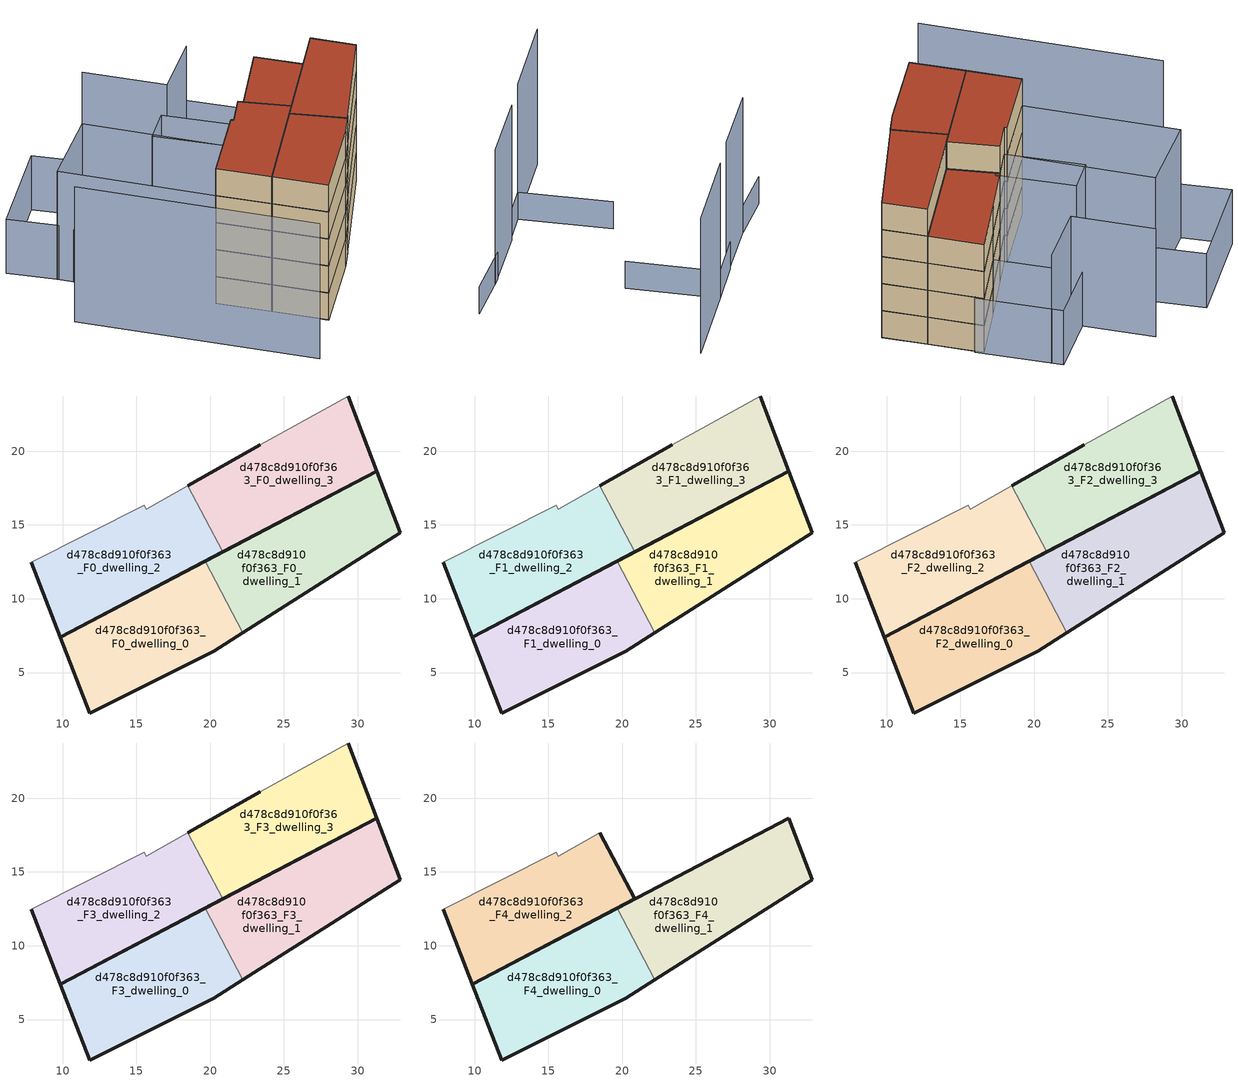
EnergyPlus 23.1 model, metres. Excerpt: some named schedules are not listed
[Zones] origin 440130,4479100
d478c8d910f0f363_F0_dwelling_0
 floor ground (EU_floor_Construction): 20.24,6.43 22.22,7.69 19.67,12.55 9.84,7.4 11.84,2.26 z0
 wall outside (EU_wall_Construction): 22.22,7.69 20.24,6.43 11.84,2.26 9.84,7.4 19.67,12.55 z0:3
 wall to d478c8d910f0f363_F0_dwelling_1 (EU_wall_Construction): 19.67,12.55 22.22,7.69 z0:3
d478c8d910f0f363_F0_dwelling_1
 floor ground (EU_floor_Construction): 32.89,14.48 31.29,18.65 19.67,12.55 22.22,7.69 22.59,7.93 z0
 wall outside (EU_wall_Construction): 19.67,12.55 31.29,18.65 32.89,14.48 22.59,7.93 22.22,7.69 z0:3
d478c8d910f0f363_F0_dwelling_2
 floor ground (EU_floor_Construction): 20.85,13.17 18.49,17.67 15.69,16.07 15.55,16.33 7.87,12.47 9.84,7.4 z0
 wall outside (EU_wall_Construction): 20.85,13.17 9.84,7.4 7.87,12.47 z0:3
 wall adiabatic (EU_wall_Construction): 7.87,12.47 15.55,16.33 15.69,16.07 18.49,17.67 z0:3
 wall to d478c8d910f0f363_F0_dwelling_3 (EU_wall_Construction): 18.49,17.67 20.85,13.17 z0:3
d478c8d910f0f363_F0_dwelling_3
 floor ground (EU_floor_Construction): 31.29,18.65 29.35,23.74 23.39,20.44 18.49,17.67 20.85,13.17 z0
 wall outside (EU_wall_Construction): 18.49,17.67 23.39,20.44 / 29.35,23.74 31.29,18.65 20.85,13.17 z0:3
 wall adiabatic (EU_wall_Construction): 23.39,20.44 29.35,23.74 z0:3
d478c8d910f0f363_F1_dwelling_0
 floor to d478c8d910f0f363_F0_dwelling_0 (EU_floor_Construction): 20.24,6.43 22.22,7.69 19.67,12.55 9.84,7.4 11.84,2.26 z3
 wall outside (EU_wall_Construction): 22.22,7.69 20.24,6.43 11.84,2.26 9.84,7.4 19.67,12.55 z3:6
 wall to d478c8d910f0f363_F1_dwelling_1 (EU_wall_Construction): 19.67,12.55 22.22,7.69 z3:6
d478c8d910f0f363_F1_dwelling_1
 floor to d478c8d910f0f363_F0_dwelling_1 (EU_floor_Construction): 32.89,14.48 31.29,18.65 19.67,12.55 22.22,7.69 22.59,7.93 z3
 wall outside (EU_wall_Construction): 19.67,12.55 31.29,18.65 32.89,14.48 22.59,7.93 22.22,7.69 z3:6
d478c8d910f0f363_F1_dwelling_2
 floor to d478c8d910f0f363_F0_dwelling_2 (EU_floor_Construction): 20.85,13.17 18.49,17.67 15.69,16.07 15.55,16.33 7.87,12.47 9.84,7.4 z3
 wall outside (EU_wall_Construction): 20.85,13.17 9.84,7.4 7.87,12.47 z3:6
 wall adiabatic (EU_wall_Construction): 7.87,12.47 15.55,16.33 15.69,16.07 18.49,17.67 z3:6
 wall to d478c8d910f0f363_F1_dwelling_3 (EU_wall_Construction): 18.49,17.67 20.85,13.17 z3:6
d478c8d910f0f363_F1_dwelling_3
 floor to d478c8d910f0f363_F0_dwelling_3 (EU_floor_Construction): 31.29,18.65 29.35,23.74 23.39,20.44 18.49,17.67 20.85,13.17 z3
 wall outside (EU_wall_Construction): 18.49,17.67 23.39,20.44 / 29.35,23.74 31.29,18.65 20.85,13.17 z3:6
 wall adiabatic (EU_wall_Construction): 23.39,20.44 29.35,23.74 z3:6
d478c8d910f0f363_F2_dwelling_0
 floor to d478c8d910f0f363_F1_dwelling_0 (EU_floor_Construction): 20.24,6.43 22.22,7.69 19.67,12.55 9.84,7.4 11.84,2.26 z6
 wall outside (EU_wall_Construction): 22.22,7.69 20.24,6.43 11.84,2.26 9.84,7.4 19.67,12.55 z6:9
 wall to d478c8d910f0f363_F2_dwelling_1 (EU_wall_Construction): 19.67,12.55 22.22,7.69 z6:9
d478c8d910f0f363_F2_dwelling_1
 floor to d478c8d910f0f363_F1_dwelling_1 (EU_floor_Construction): 32.89,14.48 31.29,18.65 19.67,12.55 22.22,7.69 22.59,7.93 z6
 wall outside (EU_wall_Construction): 19.67,12.55 31.29,18.65 32.89,14.48 22.59,7.93 22.22,7.69 z6:9
d478c8d910f0f363_F2_dwelling_2
 floor to d478c8d910f0f363_F1_dwelling_2 (EU_floor_Construction): 20.85,13.17 18.49,17.67 15.69,16.07 15.55,16.33 7.87,12.47 9.84,7.4 z6
 wall outside (EU_wall_Construction): 20.85,13.17 9.84,7.4 7.87,12.47 z6:9
 wall adiabatic (EU_wall_Construction): 7.87,12.47 15.55,16.33 15.69,16.07 18.49,17.67 z6:9
 wall to d478c8d910f0f363_F2_dwelling_3 (EU_wall_Construction): 18.49,17.67 20.85,13.17 z6:9
d478c8d910f0f363_F2_dwelling_3
 floor to d478c8d910f0f363_F1_dwelling_3 (EU_floor_Construction): 31.29,18.65 29.35,23.74 23.39,20.44 18.49,17.67 20.85,13.17 z6
 wall outside (EU_wall_Construction): 18.49,17.67 23.39,20.44 / 29.35,23.74 31.29,18.65 20.85,13.17 z6:9
 wall adiabatic (EU_wall_Construction): 23.39,20.44 29.35,23.74 z6:9
d478c8d910f0f363_F3_dwelling_0
 floor to d478c8d910f0f363_F2_dwelling_0 (EU_floor_Construction): 20.24,6.43 22.22,7.69 19.67,12.55 9.84,7.4 11.84,2.26 z9
 wall outside (EU_wall_Construction): 22.22,7.69 20.24,6.43 11.84,2.26 9.84,7.4 19.67,12.55 z9:12
 wall to d478c8d910f0f363_F3_dwelling_1 (EU_wall_Construction): 19.67,12.55 22.22,7.69 z9:12
d478c8d910f0f363_F3_dwelling_1
 floor to d478c8d910f0f363_F2_dwelling_1 (EU_floor_Construction): 32.89,14.48 31.29,18.65 19.67,12.55 22.22,7.69 22.59,7.93 z9
 wall outside (EU_wall_Construction): 19.67,12.55 31.29,18.65 32.89,14.48 22.59,7.93 22.22,7.69 z9:12
d478c8d910f0f363_F3_dwelling_2
 floor to d478c8d910f0f363_F2_dwelling_2 (EU_floor_Construction): 20.85,13.17 18.49,17.67 15.69,16.07 15.55,16.33 7.87,12.47 9.84,7.4 z9
 wall outside (EU_wall_Construction): 20.85,13.17 9.84,7.4 7.87,12.47 z9:12
 wall adiabatic (EU_wall_Construction): 7.87,12.47 15.55,16.33 15.69,16.07 18.49,17.67 z9:12
 wall to d478c8d910f0f363_F3_dwelling_3 (EU_wall_Construction): 18.49,17.67 20.85,13.17 z9:12
d478c8d910f0f363_F3_dwelling_3
 floor to d478c8d910f0f363_F2_dwelling_3 (EU_floor_Construction): 31.29,18.65 29.35,23.74 23.39,20.44 18.49,17.67 20.85,13.17 z9
 wall outside (EU_wall_Construction): 18.49,17.67 23.39,20.44 / 29.35,23.74 31.29,18.65 20.85,13.17 z9:12
 wall adiabatic (EU_wall_Construction): 23.39,20.44 29.35,23.74 z9:12
 roof outside (EU_roof_Construction): 29.35,23.74 31.29,18.65 20.85,13.17 18.49,17.67 23.39,20.44 z12
d478c8d910f0f363_F4_dwelling_0
 floor to d478c8d910f0f363_F3_dwelling_0 (EU_floor_Construction): 20.24,6.43 22.22,7.69 19.67,12.55 9.84,7.4 11.84,2.26 z12
 wall outside (EU_wall_Construction): 22.22,7.69 20.24,6.43 11.84,2.26 9.84,7.4 19.67,12.55 z12:15
 wall to d478c8d910f0f363_F4_dwelling_1 (EU_wall_Construction): 19.67,12.55 22.22,7.69 z12:15
 roof outside (EU_roof_Construction): 19.67,12.55 22.22,7.69 20.24,6.43 11.84,2.26 9.84,7.4 z15
d478c8d910f0f363_F4_dwelling_1
 floor to d478c8d910f0f363_F3_dwelling_1 (EU_floor_Construction): 32.89,14.48 31.29,18.65 19.67,12.55 22.22,7.69 22.59,7.93 z12
 wall outside (EU_wall_Construction): 19.67,12.55 31.29,18.65 32.89,14.48 22.59,7.93 22.22,7.69 z12:15
 roof outside (EU_roof_Construction): 31.29,18.65 32.89,14.48 22.59,7.93 22.22,7.69 19.67,12.55 z15
d478c8d910f0f363_F4_dwelling_2
 floor to d478c8d910f0f363_F3_dwelling_2 (EU_floor_Construction): 20.85,13.17 18.49,17.67 15.69,16.07 15.55,16.33 7.87,12.47 9.84,7.4 z12
 wall outside (EU_wall_Construction): 18.49,17.67 20.85,13.17 9.84,7.4 7.87,12.47 z12:15
 wall adiabatic (EU_wall_Construction): 7.87,12.47 15.55,16.33 15.69,16.07 18.49,17.67 z12:15
 roof outside (EU_roof_Construction): 18.49,17.67 20.85,13.17 9.84,7.4 7.87,12.47 15.55,16.33 15.69,16.07 z15
shading: 25.95,-6.64 33.04,-3.38 / -2.37,21.27 5.94,-0.99 / 36.3,-1.73 45.02,2.41 z0:15; 21.02,-8.44 26.82,-6.31 / 31.66,-3.93 36.3,-1.73 / 36.3,-1.73 40.17,-9.89 z0:3; 27.07,29.87 20.64,27.4 / 20.64,27.4 17.69,35.08 / 16.06,24.74 19.1,17.51 / 19.1,17.51 15.66,16.06 / 15.66,16.06 12.62,23.3 / 12.62,23.3 16.06,24.74 / 10.57,29.84 15.88,15.43 / 15.88,15.43 7.87,12.47 / 7.87,12.47 2.55,26.88 / 2.55,26.88 10.57,29.84 z0:12; 23.39,20.44 20.24,28.41 / 20.24,28.41 26.62,30.94 / 26.62,30.94 29.78,22.97 / 29.78,22.97 23.39,20.44 / 0.53,31.35 10.79,35.96 / 10.79,35.96 13.44,30.05 / 13.44,30.05 3.19,25.44 / 3.19,25.44 0.53,31.35 z0:6
[Building]
EU S2 Campaign: North Axis=0; Terrain=City; Solar Distribution=FullExterior
[Site:Location]
Madrid: Latitude=40.5; Longitude=-3.5; Time Zone=1; Elevation=609
[SizingPeriod:WeatherFileDays]
AnnualSizingPeriod: Begin Month=1; Begin Day of Month=1; End Month=12; End Day of Month=31; Day of Week for Start Day=Monday; Use Weather File Daylight Saving Period=No; Use Weather File Rain and Snow Indicators=No
[MATERIAL]
EU_InternalMass_Material: Roughness=MediumRough; Thickness=0.1; Conductivity=1; Density=1800; Specific Heat=900; Thermal Absorptance=0.9; Solar Absorptance=0.7; Visible Absorptance=0.7
[MATERIAL:NOMASS] Roughness=MediumRough; Thermal Absorptance=0.9; Solar Absorptance=0.7; Visible Absorptance=0.7
Name | Thermal Resistance
EU_wall_NoMass | 1.60022
EU_roof_NoMass | 1.57597
EU_floor_NoMass | 0.470652
[CONSTRUCTION]
EU_wall_Construction: EU_wall_NoMass
EU_roof_Construction: EU_roof_NoMass
EU_floor_Construction: EU_floor_NoMass
EU_InternalMass_Construction: EU_InternalMass_Material
[ZONE] Type=1; Multiplier=1; Ceiling Height=autocalculate; Floor Area=autocalculate; Part of Total Floor Area=Yes
Name | Volume
d478c8d910f0f363_F0_dwelling_0; d478c8d910f0f363_F1_dwelling_0; d478c8d910f0f363_F2_dwelling_0; d478c8d910f0f363_F3_dwelling_0; d478c8d910f0f363_F4_dwelling_0 | 190.989
d478c8d910f0f363_F0_dwelling_1; d478c8d910f0f363_F1_dwelling_1; d478c8d910f0f363_F2_dwelling_1; d478c8d910f0f363_F3_dwelling_1; d478c8d910f0f363_F4_dwelling_1 | 191.002
d478c8d910f0f363_F0_dwelling_2; d478c8d910f0f363_F1_dwelling_2; d478c8d910f0f363_F2_dwelling_2; d478c8d910f0f363_F3_dwelling_2; d478c8d910f0f363_F4_dwelling_2 | 191.006
d478c8d910f0f363_F0_dwelling_3; d478c8d910f0f363_F1_dwelling_3; d478c8d910f0f363_F2_dwelling_3; d478c8d910f0f363_F3_dwelling_3 | 190.988
[INTERNALMASS] Construction=EU_InternalMass_Construction
Name | Zone or ZoneList | Surface Area
d478c8d910f0f363_F0_dwelling_0_EU_InternalMass | d478c8d910f0f363_F0_dwelling_0 | 63.6614
d478c8d910f0f363_F0_dwelling_1_EU_InternalMass | d478c8d910f0f363_F0_dwelling_1 | 63.6682
d478c8d910f0f363_F0_dwelling_2_EU_InternalMass | d478c8d910f0f363_F0_dwelling_2 | 63.6668
d478c8d910f0f363_F0_dwelling_3_EU_InternalMass | d478c8d910f0f363_F0_dwelling_3 | 63.6619
d478c8d910f0f363_F1_dwelling_0_EU_InternalMass | d478c8d910f0f363_F1_dwelling_0 | 63.6614
d478c8d910f0f363_F1_dwelling_1_EU_InternalMass | d478c8d910f0f363_F1_dwelling_1 | 63.6682
d478c8d910f0f363_F1_dwelling_2_EU_InternalMass | d478c8d910f0f363_F1_dwelling_2 | 63.6668
d478c8d910f0f363_F1_dwelling_3_EU_InternalMass | d478c8d910f0f363_F1_dwelling_3 | 63.6619
d478c8d910f0f363_F2_dwelling_0_EU_InternalMass | d478c8d910f0f363_F2_dwelling_0 | 63.6614
d478c8d910f0f363_F2_dwelling_1_EU_InternalMass | d478c8d910f0f363_F2_dwelling_1 | 63.6682
d478c8d910f0f363_F2_dwelling_2_EU_InternalMass | d478c8d910f0f363_F2_dwelling_2 | 63.6668
d478c8d910f0f363_F2_dwelling_3_EU_InternalMass | d478c8d910f0f363_F2_dwelling_3 | 63.6619
d478c8d910f0f363_F3_dwelling_0_EU_InternalMass | d478c8d910f0f363_F3_dwelling_0 | 63.6614
d478c8d910f0f363_F3_dwelling_1_EU_InternalMass | d478c8d910f0f363_F3_dwelling_1 | 63.6682
d478c8d910f0f363_F3_dwelling_2_EU_InternalMass | d478c8d910f0f363_F3_dwelling_2 | 63.6668
d478c8d910f0f363_F3_dwelling_3_EU_InternalMass | d478c8d910f0f363_F3_dwelling_3 | 63.6619
d478c8d910f0f363_F4_dwelling_0_EU_InternalMass | d478c8d910f0f363_F4_dwelling_0 | 84.8856
d478c8d910f0f363_F4_dwelling_1_EU_InternalMass | d478c8d910f0f363_F4_dwelling_1 | 84.8852
d478c8d910f0f363_F4_dwelling_2_EU_InternalMass | d478c8d910f0f363_F4_dwelling_2 | 84.8856
[OTHEREQUIPMENT] Fuel Type=Electricity; Design Level Calculation Method=Watts/Area; Power per Zone Floor Area=1; Fraction Latent=0; Fraction Radiant=0; Fraction Lost=0; Carbon Dioxide Generation Rate=0; EndUse Subcategory=EU_Step8_InternalGains
Name | Zone or ZoneList or Space or SpaceList | Schedule
EU_Step8_InternalGain_d478c8d910f0f363_F0_dwelling_0_f000 | d478c8d910f0f363_F0_dwelling_0 | EU_Step8_GainSchedule_d478c8d910f0f363_F0_dwelling_0_f000
EU_Step8_InternalGain_d478c8d910f0f363_F0_dwelling_1_f000 | d478c8d910f0f363_F0_dwelling_1 | EU_Step8_GainSchedule_d478c8d910f0f363_F0_dwelling_1_f000
EU_Step8_InternalGain_d478c8d910f0f363_F0_dwelling_2_f000 | d478c8d910f0f363_F0_dwelling_2 | EU_Step8_GainSchedule_d478c8d910f0f363_F0_dwelling_2_f000
EU_Step8_InternalGain_d478c8d910f0f363_F0_dwelling_3_f000 | d478c8d910f0f363_F0_dwelling_3 | EU_Step8_GainSchedule_d478c8d910f0f363_F0_dwelling_3_f000
EU_Step8_InternalGain_d478c8d910f0f363_F1_dwelling_0_f000 | d478c8d910f0f363_F1_dwelling_0 | EU_Step8_GainSchedule_d478c8d910f0f363_F1_dwelling_0_f000
EU_Step8_InternalGain_d478c8d910f0f363_F1_dwelling_1_f000 | d478c8d910f0f363_F1_dwelling_1 | EU_Step8_GainSchedule_d478c8d910f0f363_F1_dwelling_1_f000
EU_Step8_InternalGain_d478c8d910f0f363_F1_dwelling_2_f000 | d478c8d910f0f363_F1_dwelling_2 | EU_Step8_GainSchedule_d478c8d910f0f363_F1_dwelling_2_f000
EU_Step8_InternalGain_d478c8d910f0f363_F1_dwelling_3_f000 | d478c8d910f0f363_F1_dwelling_3 | EU_Step8_GainSchedule_d478c8d910f0f363_F1_dwelling_3_f000
EU_Step8_InternalGain_d478c8d910f0f363_F2_dwelling_0_f000 | d478c8d910f0f363_F2_dwelling_0 | EU_Step8_GainSchedule_d478c8d910f0f363_F2_dwelling_0_f000
EU_Step8_InternalGain_d478c8d910f0f363_F2_dwelling_1_f000 | d478c8d910f0f363_F2_dwelling_1 | EU_Step8_GainSchedule_d478c8d910f0f363_F2_dwelling_1_f000
EU_Step8_InternalGain_d478c8d910f0f363_F2_dwelling_2_f000 | d478c8d910f0f363_F2_dwelling_2 | EU_Step8_GainSchedule_d478c8d910f0f363_F2_dwelling_2_f000
EU_Step8_InternalGain_d478c8d910f0f363_F2_dwelling_3_f000 | d478c8d910f0f363_F2_dwelling_3 | EU_Step8_GainSchedule_d478c8d910f0f363_F2_dwelling_3_f000
EU_Step8_InternalGain_d478c8d910f0f363_F3_dwelling_0_f000 | d478c8d910f0f363_F3_dwelling_0 | EU_Step8_GainSchedule_d478c8d910f0f363_F3_dwelling_0_f000
EU_Step8_InternalGain_d478c8d910f0f363_F3_dwelling_1_f000 | d478c8d910f0f363_F3_dwelling_1 | EU_Step8_GainSchedule_d478c8d910f0f363_F3_dwelling_1_f000
EU_Step8_InternalGain_d478c8d910f0f363_F3_dwelling_2_f000 | d478c8d910f0f363_F3_dwelling_2 | EU_Step8_GainSchedule_d478c8d910f0f363_F3_dwelling_2_f000
EU_Step8_InternalGain_d478c8d910f0f363_F3_dwelling_3_f000 | d478c8d910f0f363_F3_dwelling_3 | EU_Step8_GainSchedule_d478c8d910f0f363_F3_dwelling_3_f000
EU_Step8_InternalGain_d478c8d910f0f363_F4_dwelling_0_f000 | d478c8d910f0f363_F4_dwelling_0 | EU_Step8_GainSchedule_d478c8d910f0f363_F4_dwelling_0_f000
EU_Step8_InternalGain_d478c8d910f0f363_F4_dwelling_1_f000 | d478c8d910f0f363_F4_dwelling_1 | EU_Step8_GainSchedule_d478c8d910f0f363_F4_dwelling_1_f000
EU_Step8_InternalGain_d478c8d910f0f363_F4_dwelling_2_f000 | d478c8d910f0f363_F4_dwelling_2 | EU_Step8_GainSchedule_d478c8d910f0f363_F4_dwelling_2_f000
[ZONEVENTILATION:DESIGNFLOWRATE] Schedule=EU_AlwaysOn; Design Flow Rate Calculation Method=AirChanges/Hour; Air Changes per Hour=0.480704; Ventilation Type=Natural; Fan Pressure Rise=0; Fan Total Efficiency=1; Constant Term Coefficient=1; Temperature Term Coefficient=0; Velocity Term Coefficient=0; Velocity Squared Term Coefficient=0; Minimum Indoor Temperature=-100; Maximum Indoor Temperature=100; Delta Temperature=-100; Minimum Outdoor Temperature=-100; Maximum Outdoor Temperature=100; Maximum Wind Speed=40
Name | Zone or ZoneList or Space or SpaceList
EU_ConstantAir_d478c8d910f0f363_F0_dwelling_0 | d478c8d910f0f363_F0_dwelling_0
EU_ConstantAir_d478c8d910f0f363_F0_dwelling_1 | d478c8d910f0f363_F0_dwelling_1
EU_ConstantAir_d478c8d910f0f363_F0_dwelling_2 | d478c8d910f0f363_F0_dwelling_2
EU_ConstantAir_d478c8d910f0f363_F0_dwelling_3 | d478c8d910f0f363_F0_dwelling_3
EU_ConstantAir_d478c8d910f0f363_F1_dwelling_0 | d478c8d910f0f363_F1_dwelling_0
EU_ConstantAir_d478c8d910f0f363_F1_dwelling_1 | d478c8d910f0f363_F1_dwelling_1
EU_ConstantAir_d478c8d910f0f363_F1_dwelling_2 | d478c8d910f0f363_F1_dwelling_2
EU_ConstantAir_d478c8d910f0f363_F1_dwelling_3 | d478c8d910f0f363_F1_dwelling_3
EU_ConstantAir_d478c8d910f0f363_F2_dwelling_0 | d478c8d910f0f363_F2_dwelling_0
EU_ConstantAir_d478c8d910f0f363_F2_dwelling_1 | d478c8d910f0f363_F2_dwelling_1
EU_ConstantAir_d478c8d910f0f363_F2_dwelling_2 | d478c8d910f0f363_F2_dwelling_2
EU_ConstantAir_d478c8d910f0f363_F2_dwelling_3 | d478c8d910f0f363_F2_dwelling_3
EU_ConstantAir_d478c8d910f0f363_F3_dwelling_0 | d478c8d910f0f363_F3_dwelling_0
EU_ConstantAir_d478c8d910f0f363_F3_dwelling_1 | d478c8d910f0f363_F3_dwelling_1
EU_ConstantAir_d478c8d910f0f363_F3_dwelling_2 | d478c8d910f0f363_F3_dwelling_2
EU_ConstantAir_d478c8d910f0f363_F3_dwelling_3 | d478c8d910f0f363_F3_dwelling_3
EU_ConstantAir_d478c8d910f0f363_F4_dwelling_0 | d478c8d910f0f363_F4_dwelling_0
EU_ConstantAir_d478c8d910f0f363_F4_dwelling_1 | d478c8d910f0f363_F4_dwelling_1
EU_ConstantAir_d478c8d910f0f363_F4_dwelling_2 | d478c8d910f0f363_F4_dwelling_2
[HVACTEMPLATE:THERMOSTAT] Constant Heating Setpoint=20; Constant Cooling Setpoint=50
EU_HeatOnly_d478c8d910f0f363_F0_dwelling_0; EU_HeatOnly_d478c8d910f0f363_F0_dwelling_1; EU_HeatOnly_d478c8d910f0f363_F0_dwelling_2; EU_HeatOnly_d478c8d910f0f363_F0_dwelling_3; EU_HeatOnly_d478c8d910f0f363_F1_dwelling_0; EU_HeatOnly_d478c8d910f0f363_F1_dwelling_1; EU_HeatOnly_d478c8d910f0f363_F1_dwelling_2; EU_HeatOnly_d478c8d910f0f363_F1_dwelling_3; EU_HeatOnly_d478c8d910f0f363_F2_dwelling_0; EU_HeatOnly_d478c8d910f0f363_F2_dwelling_1; EU_HeatOnly_d478c8d910f0f363_F2_dwelling_2; EU_HeatOnly_d478c8d910f0f363_F2_dwelling_3; EU_HeatOnly_d478c8d910f0f363_F3_dwelling_0; EU_HeatOnly_d478c8d910f0f363_F3_dwelling_1; EU_HeatOnly_d478c8d910f0f363_F3_dwelling_2
